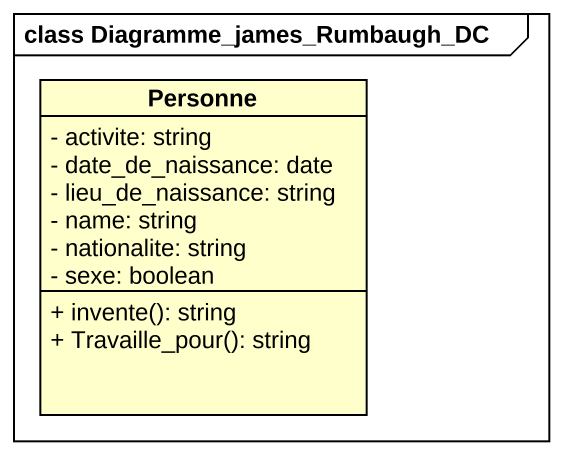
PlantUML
@startuml
mainframe class Diagramme_james_Rumbaugh_DC
hide circle
hide empty members
skinparam classAttributeIconSize 0
class Personne {
  - activite: string
  - date_de_naissance: date
  - lieu_de_naissance: string
  - name: string
  - nationalite: string
  - sexe: boolean
  + invente(): string
  + Travaille_pour(): string
}
@enduml
